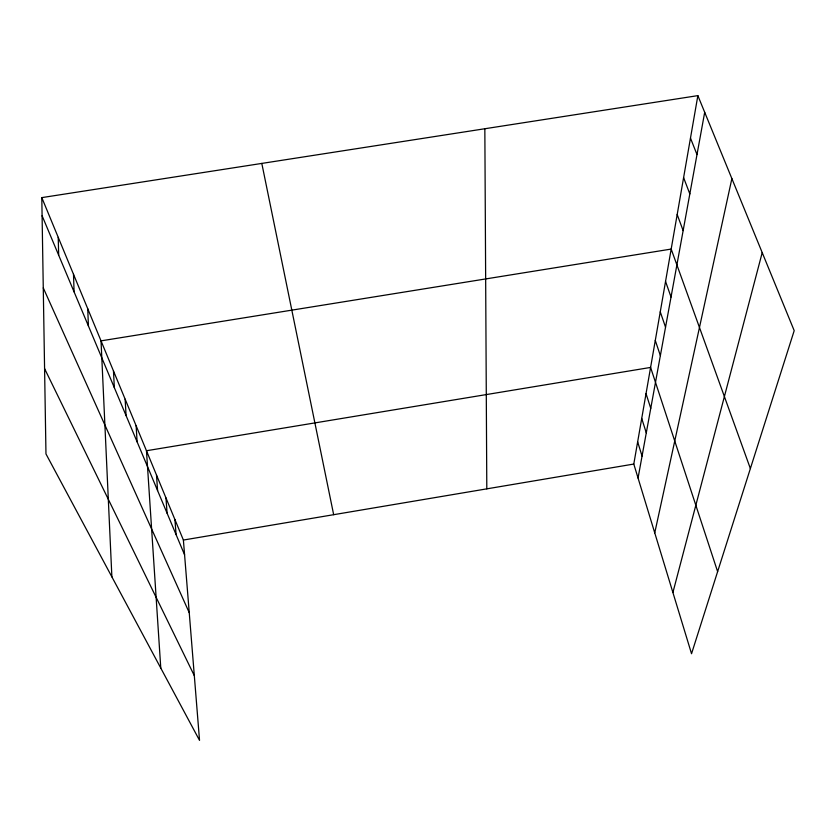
<?xml version="1.0" encoding="UTF-8"?>
<svg xmlns="http://www.w3.org/2000/svg" width="836" height="836" viewBox="0 0 836 836"><rect width="100%" height="100%" fill="white"/><g stroke="black" fill="none" stroke-linecap="round" stroke-linejoin="round"><path stroke-width="1.25" d="M697.861 95.628L794.2 330.648L691.539 653.721L633.792 464.053L697.861 95.628L41.8 197.62L45.97 453.927L199.532 740.372L183.387 540.046L41.8 197.62M638.056 478.046L704.696 112.296M654.745 532.877L731.876 178.611M672.907 592.515L762.213 252.608M183.387 540.046L633.792 464.053M44.58 368.613L194.318 675.655M43.273 287.908L189.239 612.663M42.093 215.74L184.578 554.801M690.484 138.107L696.994 154.576M683.608 177.65L689.825 193.91M677.181 214.549L683.137 230.6M750.373 468.568L671.183 249.076L101.031 340.858L111.878 576.861M665.55 281.439L671.036 297.041M660.262 311.849L665.54 327.21M655.288 340.461L660.367 355.603M717.622 571.636L650.596 367.432L146.467 450.74L160.784 668.1M646.04 393.662L650.753 408.344M641.724 418.439L646.28 432.881M637.659 441.868L642.058 456.08M261.804 163.417L333.668 514.694M174.923 519.564L176.082 534.58M165.967 497.922L167.095 513.21M156.499 475.015L157.586 490.586M136.122 425.743L137.114 441.868M125.149 399.2L126.079 415.607M113.477 370.965L114.333 387.653M87.738 308.714L88.417 325.977M73.505 274.292L74.08 291.848M58.227 237.361L58.677 255.199M484.838 128.754L486.803 488.861"/></g></svg>
